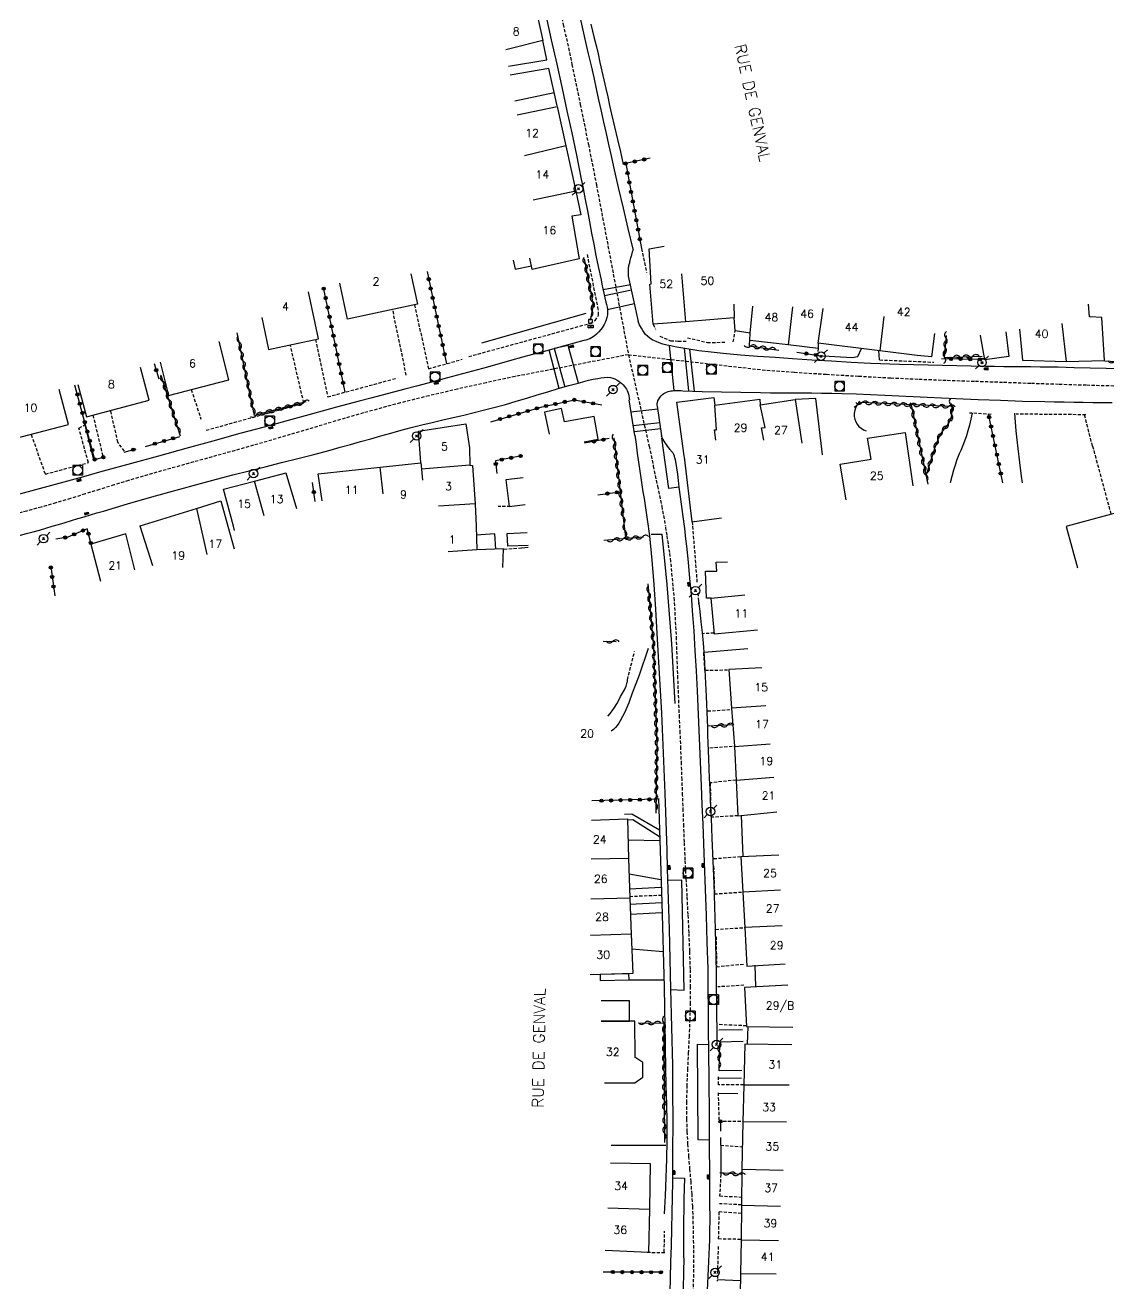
# Model space of a CAD drawing. Header units: millimetres. Extents: x 157999 to 159002, y 156999 to 158001.
# Drawn here: x 158186 to 158355.3, y 157552.7 to 157749.3 of the extents above; entities that cross this region are included whole.
import ezdxf
from ezdxf.enums import TextEntityAlignment as Align

# ---------------------------------------------------------------- set-up
doc = ezdxf.new("R2010")
doc.units = ezdxf.units.MM
doc.linetypes.add('DASHED', pattern=[0.75, 0.5, -0.25])
doc.layers.get('0').update_dxf_attribs({"linetype": 'CONTINUOUS'})
for name, color, linetype in [('W0001', 6, 'DASHED'), ('W0006', 2, 'CONTINUOUS'), ('W0014', 7, 'CONTINUOUS'), ('W0016', 2, 'CONTINUOUS'), ('W0017', 7, 'CONTINUOUS'), ('W0020', 2, 'CONTINUOUS'), ('W0101', 7, 'CONTINUOUS'), ('W0104', 1, 'CONTINUOUS'), ('W0105', 7, 'CONTINUOUS'), ('W0112', 1, 'DASHED'), ('W0300', 7, 'CONTINUOUS'), ('W0310', 3, 'CONTINUOUS'), ('W0322', 7, 'CONTINUOUS'), ('W0323', 7, 'CONTINUOUS'), ('W0401', 7, 'CONTINUOUS'), ('W0420', 7, 'CONTINUOUS'), ('W0438', 7, 'CONTINUOUS'), ('W0473', 7, 'CONTINUOUS'), ('W0989', 7, 'CONTINUOUS'), ('W0991', 7, 'CONTINUOUS'), ('W1102', 7, 'CONTINUOUS')]:
    doc.layers.add(name, color=color, linetype=linetype)
doc.styles.get("Standard").update_dxf_attribs({"font": 'romans.shx', "width": 0.85})

# ---------------------------------------------------------------- blocks, each defined once
blk = doc.blocks.new('T401')
for p, q in [((-0.3, 0.3), (0, 0.3)), ((-0.3, -0.25), (-0.3, 0.3)), ((-0.3, 0.15), (0, 0.15)), ((-0.3, 0), (0, 0)), ((0, 0.3), (0, -0.25)), ((-0.3, -0.15), (0, -0.15)), ((-0.3, -0.25), (-0.3, -0.3)), ((-0.3, -0.3), (0, -0.3)), ((0, -0.3), (0, -0.25))]:
    blk.add_line(p, q)
blk = doc.blocks.new('T473')
for p, q in [((-0.166667, 0.166667), (0.166667, -0.166667)), ((-0.166667, -0.166667), (0.166667, 0.166667)), ((0.500001, 0.500001), (1.000002, 1.000002)), ((-1.000002, -1.000002), (-0.500001, -0.500001))]:
    blk.add_line(p, q)
blk.add_ellipse((0, 0), major_axis=(0.471405, 0.471405), ratio=1, start_param=5.4977871438, end_param=11.780972451)
blk = doc.blocks.new('T438')
for p, q in [((-0.4, 0.2), (0.4, 0.2)), ((-0.4, -0.2), (-0.4, 0.2)), ((0.15, 1.1), (-0.3, 1.1)), ((-0.3, 1.1), (-0.3, 0.5)), ((-0.3, 0.5), (0.15, 0.5)), ((0.3, 0.65), (0.3, 0.95)), ((0.4, 0.2), (0.4, -0.2))]:
    blk.add_line(p, q)
at = {"flags": 128}
for points in [[(-0.4, -0.2), (0.4, 0.2)], [(0.4, -0.2), (-0.4, -0.2)]]:
    blk.add_lwpolyline(points, dxfattribs=at)
for centre, major_axis, start_param, end_param in [((0.15, 0.95), (0.106, -0.106), 0.785398, 2.356194), ((0.15, 0.65), (0.106, 0.106), 3.926991, 5.497787)]:
    blk.add_ellipse(centre, major_axis=major_axis, ratio=1, start_param=start_param, end_param=end_param)
blk = doc.blocks.new('T420')
for p, q in [((0.75, 0.75), (-0.75, 0.75)), ((-0.75, 0.75), (-0.75, -0.75)), ((0.75, 0.75), (0.75, -0.75)), ((0.75, -0.75), (-0.75, -0.75))]:
    blk.add_line(p, q)
blk.add_ellipse((0, 0), major_axis=(-0.53, 0.53), ratio=1, start_param=3.926991, end_param=10.210176)
blk = doc.blocks.new('t310o')
at = {"color": 0, "linetype": 'Continuous'}
for centre, start, end in [((-0.5, 0.38), 216.8699, 323.1304), ((0.5, -0.37), 36.8699, 143.1303)]:
    blk.add_arc(centre, 0.625, start, end, dxfattribs=at)
blk = doc.blocks.new('t323o')
at = {"color": 0, "linetype": 'Continuous'}
for radius in [0.25, 0.15]:
    blk.add_circle((0, 0), radius, dxfattribs=at)
blk = doc.blocks.new('t322o')
at = {"color": 0, "linetype": 'Continuous'}
for radius in [0.25, 0.15]:
    blk.add_circle((0, 0), radius, dxfattribs=at)

msp = doc.modelspace()

# ---------------------------------------------------------------- linework, layer by layer
at = {"layer": 'W0001'}
for points in [[(158258.73, 157813.71), (158261.32, 157791.2), (158262.55, 157784.17), (158263.97, 157777.17), (158265.47, 157770.2), (158266.98, 157763.23), (158267.35, 157761.49), (158267.74, 157759.76), (158268.13, 157758.03), (158268.53, 157756.3), (158268.93, 157754.57), (158269.33, 157752.84), (158269.71, 157751.11), (158270.09, 157749.38), (158271.43, 157743.13), (158272.73, 157736.88), (158274.01, 157730.63), (158275.26, 157724.36), (158280.27, 157697.8)], [(158280.27, 157697.8), (158262.55, 157694.39), (158258.05, 157693.43), (158253.56, 157692.43), (158249.08, 157691.38), (158244.62, 157690.27), (158241.73, 157689.5), (158238.86, 157688.7), (158235.99, 157687.87), (158233.12, 157687.03), (158230.26, 157686.17), (158227.4, 157685.32), (158224.53, 157684.48), (158221.67, 157683.65), (158219.51, 157683.04), (158217.36, 157682.44), (158215.2, 157681.84), (158213.05, 157681.25), (158210.89, 157680.65), (158208.74, 157680.05), (158206.59, 157679.44), (158204.44, 157678.82), (158202.16, 157678.15), (158199.89, 157677.46), (158197.62, 157676.76), (158195.35, 157676.05), (158193.08, 157675.35), (158190.8, 157674.67), (158188.52, 157674.01), (158186.23, 157673.38), (158183.79, 157672.75)], [(158280.27, 157697.8), (158301.17, 157695.44), (158306.19, 157695.07), (158311.21, 157694.74), (158316.24, 157694.45), (158321.26, 157694.18), (158325.67, 157693.98), (158330.08, 157693.81), (158334.49, 157693.66), (158338.9, 157693.51), (158343.23, 157693.35), (158347.56, 157693.21), (158351.88, 157693.07), (158356.21, 157692.95)], [(158280.27, 157697.8), (158283.49, 157683.52), (158284.15, 157680.39), (158284.82, 157677.27), (158285.46, 157674.14), (158286.06, 157671)], [(158290.42, 157551.44), (158290.46, 157553.72), (158290.48, 157555.99), (158290.47, 157558.26), (158290.44, 157560.53), (158290.39, 157562.8), (158290.32, 157564.76), (158290.2, 157566.71), (158290.05, 157568.65), (158289.88, 157570.6), (158289.72, 157572.55), (158289.57, 157574.49), (158289.46, 157576.44), (158289.4, 157578.4), (158289.39, 157580.98), (158289.44, 157583.55), (158289.54, 157586.13), (158289.66, 157588.7), (158289.79, 157591.27), (158289.9, 157593.85), (158289.97, 157596.42), (158289.98, 157599), (158289.94, 157601.84), (158289.86, 157604.68), (158289.74, 157607.52), (158289.6, 157610.36), (158289.45, 157613.2), (158289.29, 157616.03), (158289.15, 157618.87), (158289.02, 157621.71), (158288.92, 157624.14), (158288.83, 157626.57), (158288.74, 157629), (158288.65, 157631.43), (158288.56, 157633.86), (158288.46, 157636.29), (158288.36, 157638.72), (158288.24, 157641.15), (158288, 157647.24), (158287.79, 157653.34), (158287.47, 157659.44), (158286.89, 157665.52), (158286.71, 157666.89), (158286.51, 157668.27), (158286.3, 157669.63), (158286.06, 157671)]]:
    msp.add_lwpolyline(points, dxfattribs=at)
at = {"layer": 'W0006'}
for points in [[(158288.2, 157677.11), (158286.56, 157676.93), (158285.5, 157684.76)], [(158283.8, 157669.75), (158285.47, 157669.77), (158286.25, 157661.94), (158287.01, 157652.66), (158287.54, 157643.33)], [(158286.86, 157598.66), (158288.98, 157598.58), (158288.62, 157615.73), (158286.4, 157615.71)], [(158292.94, 157575.12), (158291.16, 157575.19), (158291.07, 157590.11), (158292.81, 157590.06)], [(158287.17, 157569.24), (158289.05, 157569.21)], [(158289.05, 157569.21), (158288.99, 157567.57), (158288.94, 157565.94), (158288.9, 157564.3), (158288.87, 157562.66), (158288.86, 157561.58), (158288.87, 157560.5), (158288.87, 157559.42), (158288.88, 157558.34), (158288.89, 157557.26), (158288.9, 157556.18), (158288.89, 157555.09), (158288.87, 157554.01), (158288.82, 157552.43), (158288.75, 157550.85), (158288.66, 157549.27), (158288.58, 157547.69), (158288.48, 157545.83), (158288.39, 157543.98), (158288.29, 157542.12), (158288.18, 157540.26)]]:
    msp.add_lwpolyline(points, dxfattribs=at)
at = {"layer": 'W0014'}
for points in [[(158267.35, 157750.8), (158268.21, 157746.99), (158269.06, 157743.18), (158269.9, 157739.37), (158270.65, 157735.9), (158271.4, 157732.44), (158272.14, 157728.97), (158272.85, 157725.49), (158273.2, 157723.75), (158273.53, 157722.02), (158273.86, 157720.28), (158274.19, 157718.53), (158274.51, 157716.79), (158274.84, 157715.05), (158275.18, 157713.31), (158275.53, 157711.58), (158275.68, 157710.88), (158275.83, 157710.18), (158275.98, 157709.49), (158276.13, 157708.79), (158276.29, 157708.1), (158276.44, 157707.4), (158276.59, 157706.7), (158276.73, 157706), (158276.82, 157705.62), (158276.92, 157705.24), (158277, 157704.85), (158277.02, 157704.45), (158276.99, 157704.03), (158276.9, 157703.62), (158276.78, 157703.22), (158276.62, 157702.82), (158276.48, 157702.53), (158276.32, 157702.25), (158276.14, 157701.98), (158275.94, 157701.73), (158275.62, 157701.36), (158275.28, 157701.01), (158274.91, 157700.68), (158274.5, 157700.41), (158274.21, 157700.26), (158273.9, 157700.15), (158273.59, 157700.07), (158273.27, 157700.02)], [(158281.01, 157714.28), (158280.24, 157717.49), (158279.48, 157720.7), (158278.73, 157723.91), (158277.99, 157727.12), (158277.6, 157728.87), (158277.2, 157730.61), (158276.82, 157732.35), (158276.43, 157734.1), (158276.04, 157735.84), (158275.66, 157737.59), (158275.27, 157739.33), (158274.89, 157741.08), (158274.47, 157742.93), (158274.05, 157744.78), (158273.63, 157746.63), (158273.2, 157748.48), (158272.78, 157750.33)], [(158274.37, 157749.41), (158274.65, 157748.31), (158274.93, 157747.21), (158275.2, 157746.11), (158275.51, 157744.77), (158275.82, 157743.42), (158276.12, 157742.08), (158276.43, 157740.74), (158276.73, 157739.39), (158277.03, 157738.05), (158277.33, 157736.71), (158277.64, 157735.36), (158278.09, 157733.4), (158278.55, 157731.43), (158279.01, 157729.46), (158279.46, 157727.49)], [(158280.29, 157710.06), (158280.26, 157710.36), (158280.25, 157710.67), (158280.25, 157710.97), (158280.27, 157711.28), (158280.29, 157711.43), (158280.32, 157711.58), (158280.35, 157711.74), (158280.38, 157711.89), (158280.42, 157712.04), (158280.46, 157712.19), (158280.5, 157712.34), (158280.54, 157712.49), (158280.66, 157712.94), (158280.79, 157713.39), (158280.92, 157713.84), (158281.06, 157714.29)], [(158281.82, 157702.99), (158280.29, 157710.06)], [(158357.4, 157695.55), (158354.91, 157695.63), (158352.42, 157695.7), (158349.93, 157695.77), (158347.44, 157695.83), (158346.02, 157695.85), (158344.6, 157695.87), (158343.17, 157695.89), (158341.75, 157695.9), (158340.33, 157695.91), (158338.91, 157695.92), (158337.49, 157695.94), (158336.07, 157695.96), (158331.58, 157696.05), (158327.1, 157696.15), (158322.62, 157696.28), (158318.14, 157696.44), (158315.07, 157696.59), (158312.01, 157696.77), (158308.94, 157696.96), (158305.88, 157697.17), (158303.18, 157697.34), (158300.47, 157697.52), (158297.77, 157697.72), (158295.07, 157697.98), (158293.17, 157698.19), (158291.28, 157698.43), (158289.39, 157698.71), (158287.51, 157699.04), (158286.89, 157699.16), (158286.27, 157699.28), (158285.66, 157699.44), (158285.06, 157699.64), (158284.58, 157699.84), (158284.1, 157700.08), (158283.65, 157700.35), (158283.23, 157700.68), (158282.95, 157700.96), (158282.71, 157701.27), (158282.49, 157701.6), (158282.29, 157701.94), (158282.14, 157702.2), (158282.01, 157702.48), (158281.9, 157702.75), (158281.8, 157703.04)], [(158273.27, 157700.02), (158270.28, 157699.2), (158267.29, 157698.37), (158264.31, 157697.55), (158261.32, 157696.73), (158258.22, 157695.88), (158255.12, 157695.03), (158252.01, 157694.19), (158248.91, 157693.36), (158247.13, 157692.89), (158245.34, 157692.41), (158243.56, 157691.95), (158241.78, 157691.48), (158239.99, 157691.01), (158238.21, 157690.54), (158236.42, 157690.07), (158234.64, 157689.59), (158230.87, 157688.57), (158227.1, 157687.54), (158223.33, 157686.51), (158219.56, 157685.48), (158215.32, 157684.32), (158211.08, 157683.15), (158206.84, 157681.98), (158202.6, 157680.82), (158200.1, 157680.13), (158197.6, 157679.44), (158195.1, 157678.75), (158192.6, 157678.06), (158190.09, 157677.37), (158187.59, 157676.68), (158185.09, 157676)], [(158309.83, 157697.7), (158315.22, 157697.34), (158316.11, 157697.51), (158316.69, 157698.77)], [(158190.23, 157671), (158191.23, 157671.3), (158192.23, 157671.6), (158193.23, 157671.9), (158194.22, 157672.2), (158195.22, 157672.5), (158196.22, 157672.8), (158197.22, 157673.1), (158198.22, 157673.39), (158202.01, 157674.49), (158205.8, 157675.58), (158209.59, 157676.65), (158213.39, 157677.69), (158215.91, 157678.37), (158218.45, 157679.02), (158220.98, 157679.67), (158223.52, 157680.31), (158226.06, 157680.95), (158228.59, 157681.59), (158231.12, 157682.24), (158233.65, 157682.91), (158235.24, 157683.34), (158236.83, 157683.78), (158238.41, 157684.23), (158239.99, 157684.68), (158241.58, 157685.13), (158243.16, 157685.57), (158244.75, 157686), (158246.34, 157686.42), (158247.97, 157686.84), (158249.61, 157687.23), (158251.25, 157687.62), (158252.88, 157687.99), (158254.52, 157688.38), (158256.16, 157688.76), (158257.79, 157689.17), (158259.42, 157689.59), (158261.08, 157690.04), (158262.73, 157690.52), (158264.37, 157691.01), (158266.02, 157691.52), (158267.66, 157692.02), (158269.3, 157692.51), (158270.95, 157692.98), (158272.61, 157693.43), (158273.32, 157693.62), (158274.03, 157693.8), (158274.75, 157693.97), (158275.47, 157694.1), (158275.96, 157694.18), (158276.45, 157694.25), (158276.95, 157694.28), (158277.44, 157694.24), (158277.81, 157694.15), (158278.15, 157694.01), (158278.48, 157693.84), (158278.79, 157693.65), (158279.03, 157693.47), (158279.25, 157693.28), (158279.46, 157693.07), (158279.65, 157692.85), (158279.81, 157692.64), (158279.95, 157692.42), (158280.07, 157692.2), (158280.18, 157691.96), (158280.28, 157691.66), (158280.35, 157691.36), (158280.4, 157691.06), (158280.43, 157690.75)], [(158284.79, 157689.7), (158284.77, 157689.93), (158284.78, 157690.15), (158284.81, 157690.37), (158284.88, 157690.58), (158285.01, 157690.87), (158285.18, 157691.13), (158285.38, 157691.37), (158285.6, 157691.59), (158285.8, 157691.73), (158286.01, 157691.85), (158286.23, 157691.94), (158286.45, 157692.03), (158286.68, 157692.09), (158286.9, 157692.14), (158287.13, 157692.17), (158287.36, 157692.19), (158287.72, 157692.21), (158288.08, 157692.22), (158288.44, 157692.2), (158288.79, 157692.17)], [(158288.75, 157692.17), (158291.78, 157692.08), (158294.81, 157692), (158297.85, 157691.93), (158300.88, 157691.88), (158302.48, 157691.85), (158304.07, 157691.84), (158305.67, 157691.84), (158307.26, 157691.83), (158308.85, 157691.83), (158310.45, 157691.81), (158312.04, 157691.79), (158313.64, 157691.76), (158315.86, 157691.68), (158318.08, 157691.59), (158320.31, 157691.49), (158322.53, 157691.38), (158324.75, 157691.26), (158326.97, 157691.15), (158329.19, 157691.04), (158331.42, 157690.95), (158334.9, 157690.81), (158338.39, 157690.68), (158341.87, 157690.57), (158345.36, 157690.47), (158346.86, 157690.44), (158348.36, 157690.42), (158349.85, 157690.39), (158351.35, 157690.38), (158352.85, 157690.36), (158354.34, 157690.34), (158355.84, 157690.33)], [(158280.33, 157690.77), (158281.23, 157685.2)], [(158285.48, 157685.12), (158284.79, 157689.75)], [(158281.28, 157685.23), (158281.46, 157683.83), (158281.65, 157682.43), (158281.84, 157681.03), (158282.04, 157679.63), (158282.2, 157678.55), (158282.36, 157677.47), (158282.54, 157676.4), (158282.71, 157675.32), (158282.89, 157674.24), (158283.05, 157673.16), (158283.21, 157672.08), (158283.36, 157671)], [(158289.01, 157671), (158288.81, 157672.54), (158288.61, 157674.07), (158288.4, 157675.61), (158288.2, 157677.14), (158288.07, 157678.13), (158287.96, 157679.13), (158287.82, 157680.13), (158287.65, 157681.11), (158287.6, 157681.39), (158287.54, 157681.68), (158287.47, 157681.96), (158287.36, 157682.23), (158287.3, 157682.33), (158287.24, 157682.43), (158287.17, 157682.53), (158287.09, 157682.62), (158287.01, 157682.71), (158286.94, 157682.8), (158286.86, 157682.89), (158286.79, 157682.98), (158286.59, 157683.24), (158286.38, 157683.5), (158286.19, 157683.77), (158286, 157684.04), (158285.84, 157684.31), (158285.7, 157684.58), (158285.56, 157684.85), (158285.44, 157685.14)], [(158176.58, 157667.42), (158179.01, 157668), (158181.42, 157668.59), (158183.83, 157669.21), (158186.23, 157669.86), (158187.24, 157670.13), (158188.23, 157670.42), (158189.23, 157670.71), (158190.23, 157671)], [(158283.36, 157671), (158283.41, 157670.62), (158283.46, 157670.25), (158283.5, 157669.87), (158283.55, 157669.5), (158283.93, 157665.69), (158284.23, 157661.89), (158284.48, 157658.07), (158284.72, 157654.26), (158285.09, 157648.03), (158285.42, 157641.8), (158285.71, 157635.57), (158285.96, 157629.34)], [(158292.62, 157551.66), (158292.67, 157552.79), (158292.72, 157553.93), (158292.78, 157555.06), (158292.83, 157556.19), (158292.88, 157557.32), (158292.92, 157558.46), (158292.96, 157559.59), (158292.99, 157560.72), (158293.02, 157562.96), (158293.01, 157565.19), (158293, 157567.42), (158292.98, 157569.65), (158292.95, 157574.51), (158292.91, 157579.37), (158292.86, 157584.23), (158292.82, 157589.09), (158292.8, 157592.3), (158292.78, 157595.5), (158292.75, 157598.71), (158292.7, 157601.92), (158292.59, 157606.06), (158292.46, 157610.2), (158292.31, 157614.34), (158292.15, 157618.48), (158292.05, 157621.49), (158291.93, 157624.5), (158291.81, 157627.51), (158291.69, 157630.52), (158291.54, 157634.22), (158291.39, 157637.92), (158291.23, 157641.61), (158291.05, 157645.31), (158290.89, 157648.43), (158290.71, 157651.56), (158290.52, 157654.69), (158290.3, 157657.81), (158290.1, 157660.34), (158289.88, 157662.86), (158289.64, 157665.39), (158289.38, 157667.91), (158289.29, 157668.68), (158289.2, 157669.45), (158289.11, 157670.23), (158289.01, 157671)], [(158291.19, 157659.37), (158291.4, 157657.72), (158291.6, 157656.07), (158291.78, 157654.42), (158291.93, 157652.76), (158292.09, 157650.68), (158292.21, 157648.6), (158292.32, 157646.52), (158292.42, 157644.43), (158292.47, 157643.22), (158292.52, 157642), (158292.56, 157640.79), (158292.6, 157639.58), (158292.64, 157638.36), (158292.68, 157637.15), (158292.73, 157635.93), (158292.77, 157634.72), (158292.83, 157633.17), (158292.9, 157631.61), (158292.97, 157630.06), (158293.03, 157628.51), (158293.1, 157626.96), (158293.17, 157625.4), (158293.23, 157623.85), (158293.3, 157622.3), (158293.44, 157618.74), (158293.59, 157615.19), (158293.72, 157611.64), (158293.84, 157608.08), (158293.89, 157605.84), (158293.94, 157603.6), (158293.97, 157601.36), (158294, 157599.12), (158294.03, 157596.89), (158294.05, 157594.67), (158294.06, 157592.44), (158294.07, 157590.22)], [(158284.95, 157628.51), (158285.46, 157612.24), (158285.85, 157599.01)], [(158285.96, 157629.34), (158286.06, 157626.36), (158286.16, 157623.39), (158286.25, 157620.41), (158286.34, 157617.44), (158286.48, 157612.76), (158286.62, 157608.08), (158286.75, 157603.4), (158286.86, 157598.71), (158286.96, 157594.75), (158287.05, 157590.78), (158287.13, 157586.82), (158287.17, 157582.85), (158287.19, 157578.09), (158287.17, 157573.33), (158287.13, 157568.58), (158287.06, 157563.82), (158287, 157561.26), (158286.93, 157558.71), (158286.86, 157556.16), (158286.78, 157553.61), (158286.72, 157551.4)], [(158285.85, 157599.01), (158285.91, 157595.87), (158285.96, 157592.73), (158286.01, 157589.6), (158286.06, 157586.46), (158286.12, 157583.6), (158286.19, 157580.75), (158286.24, 157577.89), (158286.24, 157575.03), (158286.2, 157572.18), (158286.12, 157569.33), (158286.01, 157566.47), (158285.87, 157563.62)], [(158294.68, 157574.33), (158294.7, 157569.8)]]:
    msp.add_lwpolyline(points, dxfattribs=at)
at = {"layer": 'W0016'}
for points in [[(158280.59, 157708.7), (158276.32, 157707.92)], [(158269.44, 157692.51), (158267.87, 157698.54)], [(158290.59, 157692.12), (158289.88, 157698.66)], [(158281.14, 157685.79), (158285.31, 157686.29)]]:
    msp.add_lwpolyline(points, dxfattribs=at)
at = {"layer": 'W0017'}
for points in [[(158319.48, 157697.01), (158319.38, 157698.44)], [(158316.38, 157690.52), (158316.05, 157690.1), (158315.8, 157689.63), (158315.63, 157689.12), (158315.55, 157688.6), (158315.55, 157688.16), (158315.63, 157687.73), (158315.79, 157687.32), (158316, 157686.94), (158316.28, 157686.6), (158316.61, 157686.31), (158316.98, 157686.08), (158317.39, 157685.91)], [(158333.98, 157688.69), (158333.79, 157687.75), (158333.57, 157686.82), (158333.32, 157685.89), (158333.04, 157684.98), (158332.85, 157684.44), (158332.64, 157683.9), (158332.42, 157683.38), (158332.19, 157682.85), (158331.96, 157682.33), (158331.74, 157681.8), (158331.54, 157681.27), (158331.35, 157680.72), (158331.05, 157679.76), (158330.78, 157678.78), (158330.56, 157677.79), (158330.55, 157677.78)], [(158340.61, 157688.66), (158340.7, 157687.28), (158340.82, 157685.9), (158340.96, 157684.52), (158341.13, 157683.15), (158341.38, 157680.99), (158341.62, 157678.83), (158341.79, 157677.78)], [(158196.74, 157681.39), (158195.32, 157686.98)], [(158283.36, 157651.93), (158282.9, 157650.54), (158282.43, 157649.16), (158281.94, 157647.78), (158281.42, 157646.42), (158280.87, 157644.94), (158280.31, 157643.46), (158279.7, 157642), (158278.96, 157640.6), (158278.75, 157640.24), (158278.51, 157639.9), (158278.24, 157639.57), (158277.94, 157639.28), (158277.57, 157639.01)], [(158298.9, 157651.88), (158292.12, 157651.3)], [(158277.03, 157641.37), (158277.1, 157641.43), (158277.43, 157641.79), (158277.74, 157642.17), (158278.11, 157642.7), (158278.44, 157643.26), (158278.75, 157643.83), (158279.05, 157644.4), (158279.34, 157644.94), (158279.63, 157645.49), (158279.89, 157646.05), (158280.09, 157646.64), (158280.11, 157646.74), (158280.12, 157646.84), (158280.12, 157646.94), (158280.11, 157647.04)], [(158285.11, 157623.53), (158280.81, 157626.05), (158279.66, 157626.01)], [(158285.14, 157622.53), (158280.93, 157625.14), (158280.13, 157625.1)], [(158280.21, 157622.06), (158285.16, 157621.95)], [(158285.35, 157615.82), (158280.36, 157616.67)], [(158285.39, 157614.59), (158280.42, 157614.36)], [(158280.5, 157612.01), (158285.46, 157612.24)], [(158285.51, 157610.65), (158280.57, 157610.39)], [(158280.78, 157605.01), (158285.69, 157604.6)], [(158280.36, 157600.2), (158285.82, 157600.16)], [(158294.38, 157592.36), (158298.09, 157592.4)], [(158294.52, 157590.5), (158298.2, 157590.58)], [(158294.43, 157586.01), (158298, 157586.06)], [(158294.27, 157584.81), (158297.93, 157584.86)], [(158294.29, 157582.47), (158297.38, 157582.42)], [(158286.12, 157574.33), (158284.5, 157574.32), (158282.88, 157574.32), (158281.26, 157574.32), (158279.64, 157574.32), (158277.58, 157574.33)], [(158297.77, 157553.15), (158294.16, 157553.31)]]:
    msp.add_lwpolyline(points, dxfattribs=at)
at = {"layer": 'W0020'}
for points in [[(158276.5, 157707.07), (158280.75, 157707.92)], [(158281.23, 157705.74), (158276.96, 157704.81)], [(158272.44, 157693.38), (158270.84, 157699.22), (158268.67, 157698.76), (158270.35, 157692.78)], [(158286.64, 157699.21), (158287.36, 157692.19)], [(158289.7, 157692.15), (158289.03, 157698.8)], [(158280.64, 157688.86), (158284.85, 157689.35)], [(158285.17, 157687.17), (158281, 157686.67)]]:
    msp.add_lwpolyline(points, dxfattribs=at)
at = {"layer": 'W0101'}
for points in [[(158265.85, 157751.55), (158266.87, 157746.86), (158266.89, 157746.91)], [(158266.87, 157746.86), (158261.09, 157745.4)], [(158262.9, 157735.25), (158269.13, 157736.58)], [(158269.13, 157736.58), (158270.48, 157730.4), (158270.48, 157730.4)], [(158270.48, 157730.4), (158272.02, 157723.34)], [(158272.02, 157723.34), (158272.03, 157723.33), (158272.83, 157719.64)], [(158272.83, 157719.64), (158271.4, 157719.43), (158272.55, 157712.75), (158265.23, 157711.11), (158264.88, 157712.9)], [(158283.83, 157708.86), (158283.49, 157714.34), (158285.84, 157714.74)], [(158247.3, 157705.69), (158236.35, 157703.36), (158235.15, 157708.97)], [(158246.28, 157710.43), (158247.3, 157705.69)], [(158284.11, 157702.55), (158283.6, 157708.84), (158283.83, 157708.86)], [(158231.81, 157700.27), (158230.26, 157707.64)], [(158296.74, 157705.68), (158296.78, 157703.54), (158289.19, 157702.94)], [(158305.22, 157699.32), (158299.22, 157700.01), (158299.28, 157701.14), (158299.71, 157705.38)], [(158354.67, 157696.92), (158354.23, 157703.6), (158352.41, 157703.69), (158352.34, 157703.74), (158352.15, 157705.71)], [(158222.96, 157703.62), (158224.01, 157698.63), (158231.81, 157700.27)], [(158289.19, 157702.94), (158284.11, 157702.55)], [(158327.68, 157697.48), (158328.16, 157701.09)], [(158341.35, 157701.81), (158341.83, 157696.93)], [(158208.39, 157691.45), (158217.83, 157693.87), (158216.31, 157699.85)], [(158309.94, 157699.61), (158309.9, 157699.08), (158309.92, 157698.78), (158305.22, 157699.32)], [(158319.53, 157698.42), (158309.94, 157699.61)], [(158327.68, 157697.48), (158325.37, 157697.7), (158319.53, 157698.42)], [(158195.58, 157688.08), (158205.38, 157690.7), (158204.02, 157695.8)], [(158207.07, 157696.61), (158208.39, 157691.45)], [(158341.83, 157696.93), (158348.69, 157696.76)], [(158348.69, 157696.76), (158354.67, 157696.92)], [(158194.22, 157693.17), (158195.58, 157688.08)], [(158182.95, 157684.34), (158192.76, 157686.92), (158191.32, 157692.39)], [(158290.22, 157671.69), (158289.01, 157681.82), (158288.98, 157682.01), (158287.82, 157690.4), (158293.63, 157691.14), (158293.77, 157689.9)], [(158293.77, 157689.9), (158300.78, 157690.86), (158300.85, 157689.97)], [(158300.85, 157689.97), (158306.33, 157690.82)], [(158306.32, 157690.82), (158307.35, 157684)], [(158247.48, 157685.84), (158254.88, 157687.01)], [(158247.84, 157680.96), (158247.48, 157685.84)], [(158254.88, 157687.01), (158255.45, 157683.24), (158255.46, 157680.53)], [(158314.27, 157675.16), (158313.34, 157680.7), (158318.2, 157681.49), (158317.63, 157684.75), (158323.52, 157685.63), (158324.72, 157677.34)], [(158221.85, 157678.07), (158226.79, 157679.34)], [(158226.74, 157679.34), (158228.42, 157673.8)], [(158231.78, 157679.22), (158241.48, 157680.24)], [(158241.48, 157680.24), (158247.84, 157680.91), (158247.84, 157680.96)], [(158255.46, 157680.53), (158255.89, 157680.5), (158256.32, 157674.52)], [(158216.98, 157676.81), (158221.85, 157678.07)], [(158232.42, 157675), (158231.78, 157679.22)], [(158218.56, 157671), (158216.98, 157676.81)], [(158203.96, 157671.09), (158212.77, 157673.79)], [(158212.77, 157673.79), (158216.59, 157674.96)], [(158216.59, 157674.96), (158217.69, 157671)], [(158256.32, 157674.52), (158256.45, 157671)], [(158360.37, 157674.17), (158348.8, 157671)], [(158290.17, 157671.69), (158294.83, 157672.31)], [(158201.71, 157669.81), (158196.27, 157668.22)], [(158203.14, 157664.19), (158201.71, 157669.81)], [(158203.99, 157671), (158203.96, 157671.09)], [(158205.96, 157664.82), (158203.99, 157671)], [(158217.69, 157671), (158218.67, 157667.48)], [(158218.73, 157670.36), (158218.56, 157671)], [(158256.45, 157671), (158256.58, 157667.31), (158252.09, 157667.03)], [(158348.8, 157671), (158348.67, 157670.96), (158350.43, 157664.53)], [(158196.27, 157668.22), (158197.78, 157662.42)], [(158293.21, 157659.79), (158298.47, 157660.28)], [(158293.7, 157654.16), (158293.21, 157659.79)], [(158300.46, 157654.79), (158293.7, 157654.16)], [(158301.11, 157648.91), (158295.93, 157648.62)], [(158295.93, 157648.62), (158296.38, 157642.59)], [(158296.38, 157642.59), (158296.82, 157636.68), (158296.83, 157636.59)], [(158296.83, 157636.59), (158297.09, 157631.33)], [(158297.09, 157631.33), (158297.37, 157625.8), (158303.43, 157626.4)], [(158274.52, 157625.09), (158280.12, 157625.3)], [(158280.12, 157625.3), (158280.29, 157619.14)], [(158280.29, 157619.14), (158280.46, 157612.98)], [(158303.76, 157619.67), (158297.81, 157619.39), (158297.81, 157619.39), (158298.12, 157613.89)], [(158280.46, 157612.98), (158280.69, 157607.29)], [(158298.12, 157613.89), (158298.43, 157608.34)], [(158280.69, 157607.29), (158280.93, 157601.16), (158274.27, 157600.97)], [(158298.43, 157608.34), (158298.76, 157602.32), (158304.76, 157602.69)], [(158305.17, 157599.37), (158298.38, 157598.96)], [(158298.38, 157598.96), (158298.71, 157592.9), (158305.97, 157592.79)], [(158281.26, 157584.09), (158281.26, 157584.09), (158282.5, 157584.98), (158282.51, 157587.26), (158281.26, 157588.08), (158281.3, 157588.08), (158281.26, 157593.73), (158276.02, 157593.73)], [(158298.46, 157590.14), (158298.29, 157583.75)], [(158305.79, 157590.05), (158298.46, 157590.14)], [(158276.5, 157584.09), (158281.26, 157584.09)], [(158298.29, 157583.75), (158298.14, 157577.98)], [(158298.14, 157577.98), (158298.01, 157570.65)], [(158277.44, 157571.6), (158283.68, 157571.49)], [(158283.68, 157571.49), (158283.55, 157564.35)], [(158298.01, 157570.65), (158297.93, 157564.95)], [(158283.55, 157564.35), (158283.42, 157557.62), (158276.65, 157557.9)], [(158297.93, 157564.95), (158297.86, 157559.54)], [(158297.86, 157559.54), (158297.79, 157554.35), (158297.78, 157554.3)], [(158297.78, 157554.3), (158297.68, 157547.63)]]:
    msp.add_lwpolyline(points, dxfattribs=at)
at = {"layer": 'W0104'}
for points in [[(158267.53, 157743.86), (158266.87, 157746.86)], [(158261.54, 157742.87), (158267.53, 157743.86)], [(158267.83, 157742.49), (158261.8, 157741.46)], [(158269.12, 157736.67), (158267.83, 157742.48)], [(158262.51, 157737.47), (158268.66, 157738.73)], [(158262.25, 157712.55), (158262.56, 157711.15), (158265.12, 157711.69)], [(158299.28, 157701.14), (158296.95, 157701.55), (158296.78, 157703.54)], [(158339.25, 157701.37), (158339.73, 157697.53)], [(158339.73, 157697.53), (158335.94, 157697.01), (158335.29, 157700.8), (158335.29, 157700.86)], [(158273.36, 157684.19), (158275.56, 157684.63), (158274.91, 157688.16), (158270.26, 157687.31), (158269.8, 157689.4), (158267.16, 157688.85), (158267.87, 157685.37)], [(158310.59, 157682.15), (158309.57, 157690.95), (158306.3, 157690.82)], [(158263.84, 157678.57), (158261.12, 157678.27), (158261.61, 157674.08)], [(158261.61, 157674.08), (158264.13, 157674.43)], [(158259.54, 157667.44), (158259.37, 157669.85), (158256.49, 157669.63)], [(158264.6, 157668), (158261.4, 157667.91), (158261.29, 157669.86), (158264.45, 157670.03)], [(158260.66, 157664.58), (158260.76, 157667.49), (158256.58, 157667.31)], [(158293.21, 157659.79), (158292.45, 157659.78), (158292.29, 157664), (158294.07, 157664), (158293.98, 157665.38), (158295.73, 157665.45)], [(158298.22, 157619.43), (158297.95, 157625.86)], [(158300.19, 157599.07), (158300.05, 157602.46)], [(158276.02, 157593.73), (158280.42, 157593.73), (158280.42, 157596.9), (158276.02, 157596.9)], [(158298.89, 157590.14), (158298.96, 157592.89)]]:
    msp.add_lwpolyline(points, dxfattribs=at)
at = {"layer": 'W0105'}
msp.add_lwpolyline([(158280.33, 157601.14), (158275.83, 157601.01), (158275.86, 157600.07), (158280.36, 157600.19)], close=True, dxfattribs=at)
at = {"layer": 'W0112'}
for points in [[(158275.56, 157704.85), (158273.84, 157713.52)], [(158282.33, 157714.38), (158283.11, 157710.64)], [(158245.55, 157694.59), (158243.43, 157704.87)], [(158246.86, 157705.6), (158249.01, 157695.52)], [(158255.3, 157697.51), (158274.3, 157702.71), (158275.06, 157703.14), (158275.59, 157703.98), (158275.56, 157704.8)], [(158284.11, 157702.55), (158284.49, 157701.78)], [(158296.65, 157699.8), (158296.95, 157701.55)], [(158229.53, 157690.26), (158227.43, 157699.35)], [(158231.35, 157700.17), (158233.3, 157691.21)], [(158285.16, 157700.7), (158286.84, 157699.98), (158288.06, 157699.93), (158289.51, 157699.9)], [(158289.48, 157700.46), (158292.6, 157699.71), (158295.41, 157699.75)], [(158249.03, 157695.59), (158254.26, 157697.09)], [(158309.92, 157698.78), (158309.83, 157697.7)], [(158319.52, 157696.99), (158327.98, 157696.63)], [(158233.26, 157691.21), (158244.1, 157694.15)], [(158211.95, 157692.36), (158213.46, 157687.74)], [(158214.28, 157686.01), (158229.51, 157690.23)], [(158196.58, 157688.35), (158198.18, 157681.76)], [(158201.51, 157682.75), (158200.48, 157684.12), (158199.36, 157689.09)], [(158336.96, 157688.47), (158333.54, 157688.69)], [(158351.73, 157688.42), (158340.85, 157688.52)], [(158352.78, 157683.54), (158351.54, 157688.38)], [(158189.15, 157679.15), (158186.96, 157685.39)], [(158195.87, 157680.95), (158194.4, 157686.33), (158195.31, 157686.88)], [(158352.79, 157683.54), (158355.66, 157672.88)], [(158189.15, 157679.15), (158195.87, 157680.95)], [(158261.8, 157674.11), (158259.9, 157674.09)], [(158290.22, 157671.69), (158290.28, 157671)], [(158290.28, 157671), (158290.98, 157662.26)], [(158263.57, 157667.59), (158260.76, 157667.39)], [(158291.12, 157660.58), (158291.22, 157658.79)], [(158293.64, 157654.33), (158291.83, 157654.22)], [(158280.11, 157647.04), (158281.22, 157651.45)], [(158291.98, 157651.27), (158292.17, 157648.45)], [(158292.26, 157648.52), (158295.93, 157648.58)], [(158292.63, 157642.16), (158296.39, 157642.42)], [(158292.99, 157636.43), (158296.82, 157636.69)], [(158297.09, 157631.37), (158293.04, 157630.93)], [(158293.04, 157630.93), (158293.14, 157625.64)], [(158297.37, 157625.8), (158293.37, 157625.57)], [(158297.81, 157619.39), (158293.48, 157619.04)], [(158293.58, 157617.92), (158293.71, 157613.6)], [(158285.45, 157613.37), (158280.46, 157613.16)], [(158293.71, 157613.6), (158298.12, 157613.89)], [(158293.88, 157608.04), (158298.43, 157608.34)], [(158293.99, 157606.9), (158294.01, 157602.18)], [(158294.01, 157602.23), (158298.24, 157602.64)], [(158298.32, 157599.32), (158294.24, 157599.08)], [(158298.71, 157592.99), (158294.4, 157593.18)], [(158294.27, 157585.05), (158294.3, 157583.63)], [(158298.29, 157583.79), (158294.36, 157583.8)], [(158294.29, 157582.55), (158294.41, 157578.16)], [(158294.32, 157578.13), (158298.14, 157578.08)], [(158294.66, 157574.34), (158298.07, 157574.12)], [(158294.69, 157569.8), (158294.52, 157566.43)], [(158294.52, 157566.43), (158297.95, 157566.26)], [(158294.41, 157563.95), (158294.31, 157559.71)], [(158297.91, 157563.69), (158294.41, 157563.95)], [(158297.93, 157565.03), (158294.49, 157565.22)], [(158285.86, 157557.68), (158285.92, 157560.93)], [(158294.31, 157559.76), (158297.86, 157559.69)], [(158283.19, 157557.63), (158286, 157557.6)], [(158294.28, 157558.55), (158294.15, 157553.1)]]:
    msp.add_lwpolyline(points, dxfattribs=at)
at = {"layer": 'W0300'}
msp.add_lwpolyline([(158257.34, 157699.68), (158273.66, 157704.29)], dxfattribs=at)
at = {"layer": 'W0310'}
for points in [[(158273.36, 157712.76), (158274.75, 157705.52), (158274.26, 157703.19)], [(158229.83, 157690.42), (158221.82, 157688.33), (158219.14, 157701.22)], [(158299.17, 157700.3), (158299.12, 157699.17), (158303.78, 157698.51)], [(158329.9, 157700.8), (158329.62, 157697.38), (158335.55, 157697.59)], [(158354.7, 157696.85), (158356.36, 157696.76)], [(158210.29, 157685.06), (158207.29, 157694.42)], [(158330.72, 157689.7), (158316.63, 157690.33), (158315.54, 157689.58)], [(158324.44, 157689.98), (158327.03, 157677.58)], [(158330.71, 157690.18), (158330.8, 157689.6), (158330.82, 157689.02), (158330.76, 157688.44), (158330.62, 157687.87), (158330.47, 157687.49), (158330.27, 157687.13), (158330.05, 157686.79), (158329.8, 157686.46), (158329.55, 157686.15), (158329.3, 157685.83), (158329.08, 157685.5), (158328.88, 157685.14), (158328.49, 157684.25), (158328.17, 157683.33), (158327.88, 157682.4), (158327.58, 157681.48), (158327.36, 157680.83), (158327.14, 157680.17), (158326.93, 157679.52), (158326.72, 157678.86)], [(158277.96, 157684.8), (158279.61, 157671)], [(158279.61, 157671), (158279.86, 157668.87)], [(158264.62, 157667.68), (158263.62, 157667.59)], [(158282.62, 157669.33), (158276.44, 157668.77)], [(158283.31, 157662.02), (158284.2, 157652.2), (158284.68, 157636.75), (158284.56, 157626.21)], [(158276.3, 157653.05), (158278.34, 157652.99)], [(158296.57, 157640.01), (158292.74, 157639.78)], [(158281.83, 157593.47), (158285.82, 157593.43), (158285.83, 157578.43)], [(158294.48, 157590.29), (158294.41, 157585.96)], [(158285.88, 157578.43), (158285.88, 157574.75)], [(158297.86, 157569.8), (158294.54, 157570.05)]]:
    msp.add_lwpolyline(points, dxfattribs=at)
at = {"layer": 'W0322'}
msp.add_lwpolyline([(158258.76, 157687.33), (158266.77, 157689.65), (158271.82, 157690.75), (158276.11, 157689.95)], dxfattribs=at)
at = {"layer": 'W0323'}
for points in [[(158283.68, 157728.49), (158279.79, 157727.65)], [(158279.84, 157727.68), (158282.33, 157714.38)], [(158248.81, 157710.77), (158251.85, 157696.4)], [(158235.98, 157691.94), (158232.62, 157708.28)], [(158306.58, 157698.2), (158310.01, 157697.69)], [(158335.91, 157697.06), (158329.18, 157697.17)], [(158206.92, 157693.96), (158206.18, 157696.38)], [(158198.29, 157681.81), (158196.89, 157681.36), (158193.78, 157693.05)], [(158338.76, 157677.78), (158336.52, 157688.59)], [(158204.82, 157683.48), (158210.16, 157685.05)], [(158277.25, 157684.72), (158273.42, 157683.96)], [(158201.44, 157682.56), (158203.32, 157683.09)], [(158263.59, 157682.02), (158259.48, 157681.21), (158259.71, 157679.25)], [(158231.32, 157674.86), (158230.88, 157677.82)], [(158275.49, 157675.94), (158278.92, 157676.36)], [(158196.32, 157668.23), (158195.66, 157670.63), (158192.67, 157669.32), (158190.78, 157668.97)], [(158189.99, 157664.74), (158190.63, 157660.12)], [(158284.8, 157628.39), (158274.56, 157628.11)], [(158294.65, 157578.16), (158294.63, 157576.57)], [(158294.66, 157575.58), (158294.63, 157574.34)], [(158285.71, 157554.51), (158276.32, 157554.55)]]:
    msp.add_lwpolyline(points, dxfattribs=at)
at = {"layer": 'W1102'}
for points in [[(158270.48, 157730.4), (158264.01, 157728.85)], [(158272.02, 157723.34), (158265.4, 157721.92)], [(158288.57, 157710.45), (158289.19, 157702.94)], [(158305.9, 157705.25), (158305.22, 157699.32)], [(158309.94, 157699.61), (158310.69, 157704.99)], [(158320.17, 157703.75), (158319.53, 157698.42)], [(158348.72, 157696.76), (158348.03, 157702.67)], [(158293.93, 157684.48), (158293.73, 157686.05), (158294.05, 157686.07), (158293.77, 157689.9)], [(158301.41, 157684.48), (158301.08, 157686.36), (158301.63, 157686.41), (158300.85, 157689.97)], [(158241.92, 157676.06), (158241.48, 157680.24)], [(158247.84, 157680.91), (158247.93, 157679.93)], [(158255.46, 157680.53), (158247.93, 157679.93)], [(158247.93, 157679.93), (158248.09, 157678.23)], [(158223.33, 157672.62), (158221.85, 157678.07)], [(158212.77, 157673.79), (158213.38, 157671)], [(158256.32, 157674.52), (158250.6, 157674.13)], [(158213.38, 157671), (158213.95, 157668.45), (158214.37, 157666.61)], [(158301.76, 157642.98), (158296.38, 157642.59)], [(158296.83, 157636.59), (158302.42, 157637.05)], [(158303, 157631.8), (158297.09, 157631.33)], [(158280.29, 157619.14), (158274.46, 157619)], [(158274.4, 157612.83), (158280.46, 157612.98)], [(158304.04, 157614.18), (158298.12, 157613.89)], [(158304.31, 157608.63), (158298.43, 157608.34)], [(158280.69, 157607.29), (158274.34, 157607.1)], [(158305.36, 157583.75), (158298.29, 157583.75)], [(158304.96, 157577.94), (158298.14, 157577.98)], [(158298.01, 157570.6), (158304.44, 157570.43)], [(158277.06, 157564.56), (158283.55, 157564.35)], [(158304.05, 157564.78), (158297.93, 157564.95)], [(158303.69, 157559.44), (158297.86, 157559.54)], [(158297.78, 157554.3), (158303.33, 157554.28)]]:
    msp.add_lwpolyline(points, dxfattribs=at)

# ---------------------------------------------------------------- block references
at = {"layer": 'W0310'}
for p, rotation in [((158273.5, 157712.02), 280.8406301647225), ((158273.78, 157710.55), 280.8406301647225), ((158274.06, 157709.08), 280.8406301647225), ((158274.35, 157707.6), 280.8406301647225), ((158274.63, 157706.13), 280.8406301647225), ((158274.57, 157704.66), 258.1324389779368), ((158329.87, 157700.44), 265.4109794679791), ((158219.45, 157699.75), 101.7516498226626), ((158219.75, 157698.29), 101.7516498226626), ((158299.33, 157699.14), 351.8922714135142), ((158300.81, 157698.93), 351.8922714135142), ((158302.3, 157698.72), 351.8922714135142), ((158329.75, 157698.94), 265.4109794679791), ((158220.06, 157696.82), 101.7516498226626), ((158329.63, 157697.45), 265.4109794679791), ((158331.05, 157697.43), 2.039544769860664), ((158332.55, 157697.48), 2.039544769860664), ((158334.05, 157697.54), 2.039544769860664), ((158356.2, 157696.77), 356.7285303121849), ((158220.36, 157695.35), 101.7516498226626), ((158207.54, 157693.63), 107.7619963575001), ((158208, 157692.2), 107.7619963575001), ((158220.67, 157693.88), 101.7516498226626), ((158220.98, 157692.41), 101.7516498226626), ((158208.46, 157690.77), 107.7619963575001), ((158221.28, 157690.94), 101.7516498226626), ((158208.91, 157689.34), 107.7619963575001), ((158221.59, 157689.48), 101.7516498226626), ((158223.6, 157688.8), 194.58185309858), ((158225.05, 157689.17), 194.58185309858), ((158226.5, 157689.55), 194.58185309858), ((158227.96, 157689.93), 194.58185309858), ((158229.41, 157690.31), 194.58185309858), ((158316.81, 157690.32), 177.4322935033312), ((158318.31, 157690.25), 177.4322935033312), ((158319.81, 157690.19), 177.4322935033312), ((158321.31, 157690.12), 177.4322935033312), ((158322.8, 157690.05), 177.4322935033312), ((158324.3, 157689.98), 177.4322935033312), ((158324.57, 157689.32), 281.8178869633303), ((158325.8, 157689.92), 177.4322935033312), ((158327.3, 157689.85), 177.4322935033312), ((158328.8, 157689.78), 177.4322935033312), ((158330.3, 157689.72), 177.4322935033312), ((158330.74, 157689.95), 279.3823182041591), ((158330.76, 157688.46), 264.1228872977758), ((158209.37, 157687.91), 107.7619963575001), ((158209.83, 157686.49), 107.7619963575001), ((158222.15, 157688.42), 194.58185309858), ((158324.88, 157687.86), 281.8178869633303), ((158325.19, 157686.39), 281.8178869633303), ((158330.23, 157687.06), 235.9829596739449), ((158278.01, 157684.4), 276.8168275137226), ((158325.5, 157684.92), 281.8178869633303), ((158328.62, 157684.55), 246.5115652026611), ((158329.33, 157685.87), 232.5050898766593), ((158278.19, 157682.92), 276.8168275137226), ((158325.8, 157683.45), 281.8178869633303), ((158328.11, 157683.14), 252.5304128068071), ((158278.36, 157681.43), 276.8168275137226), ((158326.11, 157681.98), 281.8178869633303), ((158326.42, 157680.52), 281.8178869633303), ((158327.18, 157680.29), 251.7560407999995), ((158327.65, 157681.71), 251.9683750553606), ((158278.54, 157679.94), 276.8168275137226), ((158278.72, 157678.45), 276.8168275137226), ((158326.72, 157679.05), 281.8178869633303), ((158278.9, 157676.96), 276.8168275137226), ((158279.08, 157675.47), 276.8168275137226), ((158279.25, 157673.98), 276.8168275137226), ((158279.43, 157672.49), 276.8168275137226), ((158279.69, 157670.36), 276.8168275136993), ((158280.92, 157669.18), 185.2460711997749), ((158282.42, 157669.32), 185.2460711997749), ((158277.94, 157668.9), 185.2460711997749), ((158279.43, 157669.04), 185.2460711997749), ((158283.43, 157660.67), 275.1828586777971), ((158283.57, 157659.17), 275.1828586777971), ((158283.7, 157657.68), 275.1828586777971), ((158283.84, 157656.18), 275.1828586777971), ((158283.97, 157654.69), 275.1828586777971), ((158284.11, 157653.2), 275.1828586777971), ((158277.8, 157653.01), 358.2628619411201), ((158284.21, 157651.7), 271.80624234254), ((158284.26, 157650.2), 271.80624234254), ((158284.31, 157648.7), 271.80624234254), ((158284.36, 157647.2), 271.80624234254), ((158284.4, 157645.7), 271.80624234254), ((158284.45, 157644.2), 271.80624234254), ((158284.5, 157642.71), 271.80624234254), ((158284.54, 157641.21), 271.80624234254), ((158284.59, 157639.71), 271.80624234254), ((158294.24, 157639.87), 183.4366115671877), ((158295.73, 157639.96), 183.4366115671877), ((158284.64, 157638.21), 271.80624234254), ((158284.67, 157635.21), 269.3154172902961), ((158284.68, 157636.71), 269.3154172902961), ((158284.65, 157633.71), 269.3154172902961), ((158284.63, 157632.21), 269.3154172902961), ((158284.59, 157629.21), 269.3154172902961), ((158284.61, 157630.71), 269.3154172902961), ((158284.58, 157627.71), 269.3154172902961), ((158282.82, 157593.46), 359.3958489700795), ((158284.32, 157593.44), 359.3958489700795), ((158285.82, 157593.43), 270.0572881219455), ((158285.82, 157591.93), 270.0572881219455), ((158285.82, 157590.43), 270.0572881219455), ((158285.82, 157588.93), 270.0572881219455), ((158294.46, 157588.96), 269.1133031282544), ((158285.82, 157587.43), 270.0572881219455), ((158285.82, 157585.93), 270.0572881219455), ((158294.44, 157587.46), 269.1133031282544), ((158285.83, 157584.43), 270.0572881219455), ((158285.83, 157582.93), 270.0572881219455), ((158285.83, 157581.43), 270.0572881219455), ((158285.83, 157579.93), 270.0572881219455), ((158285.88, 157577.75), 270.1245220088365), ((158285.88, 157576.25), 270.1245220088365), ((158296.03, 157569.94), 175.7883456793736), ((158297.53, 157569.83), 175.7883456793736)]:
    msp.add_blockref('t310o', p, dxfattribs=dict(at, rotation=rotation))
at = {"layer": 'W0322'}
for p, rotation in [((158264.52, 157689), 16.13322239147559), ((158265.96, 157689.42), 16.13322239147559), ((158267.41, 157689.79), 12.24734098315829), ((158268.88, 157690.11), 12.24734098315829), ((158270.34, 157690.43), 12.24734098315829), ((158271.81, 157690.75), 12.24734098315829), ((158273.28, 157690.47), 349.4350607846282), ((158274.76, 157690.2), 349.4350607846282), ((158260.2, 157687.75), 16.13322239147559), ((158261.64, 157688.17), 16.13322239147559), ((158263.08, 157688.58), 16.13322239147559)]:
    msp.add_blockref('t322o', p, dxfattribs=dict(at, rotation=rotation))
at = {"layer": 'W0323'}
for p, rotation in [((158282.73, 157728.29), 192.1490323299974), ((158279.84, 157727.65), 280.6092539366005), ((158280.12, 157726.17), 280.6092539366005), ((158281.26, 157727.97), 192.1490323299974), ((158280.4, 157724.7), 280.6092539366005), ((158280.67, 157723.22), 280.6092539366005), ((158280.95, 157721.75), 280.6092539366005), ((158281.22, 157720.27), 280.6092539366005), ((158281.5, 157718.8), 280.6092539366005), ((158281.78, 157717.33), 280.6092539366005), ((158282.05, 157715.85), 280.6092539366005), ((158249.06, 157709.61), 281.9447678939422), ((158232.65, 157708.11), 101.6333167917794), ((158232.96, 157706.64), 101.6333167917794), ((158249.37, 157708.14), 281.9447678939422), ((158249.68, 157706.67), 281.9447678939422), ((158233.26, 157705.17), 101.6333167917794), ((158249.99, 157705.2), 281.9447678939422), ((158233.56, 157703.7), 101.6333167917794), ((158250.3, 157703.74), 281.9447678939422), ((158233.86, 157702.23), 101.6333167917794), ((158234.17, 157700.76), 101.6333167917794), ((158250.61, 157702.27), 281.9447678939422), ((158250.92, 157700.8), 281.9447678939422), ((158234.47, 157699.29), 101.6333167917794), ((158251.23, 157699.33), 281.9447678939422), ((158234.77, 157697.82), 101.6333167917794), ((158251.54, 157697.87), 281.9447678939422), ((158308.06, 157697.98), 351.5337189493423), ((158309.55, 157697.76), 351.5337189493423), ((158330.68, 157697.15), 179.003281788664), ((158332.18, 157697.12), 179.003281788664), ((158333.68, 157697.09), 179.003281788664), ((158335.18, 157697.07), 179.003281788664), ((158206.48, 157695.4), 107.0325585168913), ((158235.07, 157696.35), 101.6333167917794), ((158235.38, 157694.88), 101.6333167917794), ((158235.68, 157693.41), 101.6333167917794), ((158194.17, 157691.6), 104.8674186303923), ((158194.55, 157690.15), 104.8674186303923), ((158194.94, 157688.7), 104.8674186303923), ((158195.32, 157687.25), 104.8674186303923), ((158336.63, 157688.06), 101.660806802145), ((158195.71, 157685.8), 104.8674186303923), ((158336.94, 157686.59), 101.660806802145), ((158337.24, 157685.12), 101.660806802145), ((158196.09, 157684.35), 104.8674186303923), ((158202.88, 157682.97), 15.96148683070648), ((158206.26, 157683.9), 16.35646063902323), ((158207.7, 157684.32), 16.35646063902323), ((158209.13, 157684.75), 16.35646063902323), ((158274.89, 157684.25), 191.1592050564187), ((158276.36, 157684.54), 191.1592050564187), ((158337.54, 157683.65), 101.660806802145), ((158196.48, 157682.9), 104.8674186303923), ((158196.86, 157681.45), 104.8674186303923), ((158198.22, 157681.79), 197.8691437166305), ((158260.48, 157681.41), 191.159205056337), ((158261.95, 157681.7), 191.159205056337), ((158263.42, 157681.99), 191.159205056337), ((158337.85, 157682.18), 101.660806802145), ((158259.53, 157680.74), 276.7301268778859), ((158338.15, 157680.72), 101.660806802145), ((158338.45, 157679.25), 101.660806802145), ((158231.1, 157676.34), 98.5365321347737), ((158276.98, 157676.12), 7.098219367155087), ((158278.47, 157676.31), 7.098219367155087), ((158192.26, 157669.24), 190.3688253516764), ((158193.66, 157669.75), 203.6756026333624), ((158195.03, 157670.35), 203.6756026333624), ((158195.88, 157669.85), 105.3297094155003), ((158196.27, 157668.4), 105.3297094155003), ((158190.01, 157664.58), 277.8126886553662), ((158190.22, 157663.09), 277.8126886553662), ((158190.42, 157661.6), 277.8126886553662), ((158276.06, 157628.15), 181.5285925246028), ((158277.56, 157628.19), 181.5285925246028), ((158279.06, 157628.23), 181.5285925246028), ((158280.55, 157628.27), 181.5285925246028), ((158282.05, 157628.31), 181.5285925246028), ((158283.55, 157628.35), 181.5285925246028), ((158294.65, 157578.07), 268.9550984931445), ((158277.82, 157554.55), 179.7055285670658), ((158279.32, 157554.54), 179.7055285670658), ((158280.82, 157554.53), 179.7055285670658), ((158282.32, 157554.52), 179.7055285670658), ((158283.82, 157554.51), 179.7055285670658), ((158285.32, 157554.51), 179.7055285670658)]:
    msp.add_blockref('t323o', p, dxfattribs=dict(at, rotation=rotation))
at = {"layer": 'W0401'}
for p, rotation in [((158271.34, 157699.22), 105.512096582284), ((158336.19, 157695.74), 88.9254193150149), ((158250.2, 157693.5), 105.0386551897754), ((158224.37, 157686.53), 105.3503303819814), ((158194.39, 157678.34), 105.4300523499738), ((158195.63, 157672.86), 286.676184391864), ((158289.88, 157661.98), 5.018211927565739), ((158292.1, 157618.06), 2.054292318373719), ((158286.46, 157617.7), 181.7340434175265), ((158287.21, 157570.07), 179.3986651365157), ((158292.91, 157569.42), 0.2909560407298741)]:
    msp.add_blockref('T401', p, dxfattribs=dict(at, rotation=rotation))
at = {"layer": 'W0420'}
for p in [(158266.16, 157698.68), (158275.12, 157698.28), (158250.03, 157694.34), (158282.5, 157695.36), (158286.35, 157695.76), (158293.2, 157695.5), (158313.25, 157692.86), (158224.19, 157687.47), (158194.19, 157679.73), (158289.56, 157616.85), (158289.59, 157616.83), (158293.57, 157597.07), (158289.93, 157594.53)]:
    msp.add_blockref('T420', p, dxfattribs=at)
at = {"layer": 'W0438'}
msp.add_blockref('T438', (158274.35, 157702.22), dxfattribs=at)
at = {"layer": 'W0473'}
for p in [(158272.47, 157723.7), (158310.36, 157697.58), (158335.52, 157696.58), (158277.86, 157692.35), (158247.17, 157685.11), (158221.68, 157679.23), (158188.86, 157669.07), (158290.74, 157660.95), (158293.09, 157626.48), (158294.03, 157590.08), (158293.8, 157554.49)]:
    msp.add_blockref('T473', p, dxfattribs=at)

# ---------------------------------------------------------------- texts
at = {"layer": 'W0989'}
for rotation, p in [(282.2463, (158296.85, 157746.09)), (89, (158266.97, 157580.17))]:
    msp.add_text('RUE DE GENVAL', height=1.75, rotation=rotation, dxfattribs=at).set_placement(p)
at = {"layer": 'W0991'}
for s, p in [('8', (158262.72, 157748.29)), ('12', (158265.21, 157732.42)), ('14', (158266.81, 157725.93)), ('16', (158267.91, 157717.23)), ('2', (158240.82, 157709.25)), ('52', (158286.18, 157708.85)), ('50', (158292.61, 157709.36)), ('4', (158226.67, 157705.32)), ('42', (158323.28, 157704.47)), ('48', (158302.62, 157703.64)), ('46', (158308.18, 157704.2)), ('44', (158315.13, 157702.1)), ('40', (158344.82, 157701.06)), ('6', (158212.14, 157696.45)), ('8', (158199.46, 157693.2)), ('10', (158186.83, 157689.52)), ('29', (158297.79, 157686.4)), ('27', (158304.09, 157686.04)), ('5', (158251.53, 157683.47)), ('31', (158291.87, 157681.42)), ('25', (158319.07, 157678.9)), ('3', (158252.15, 157677.25)), ('13', (158225.29, 157675.26)), ('11', (158237.01, 157676.68)), ('9', (158245.12, 157675.98)), ('15', (158220.21, 157674.53)), ('1', (158252.74, 157668.92)), ('17', (158215.71, 157668.26)), ('19', (158209.92, 157666.44)), ('21', (158200.06, 157664.88)), ('11', (158297.91, 157657.39)), ('15', (158301.01, 157645.87)), ('17', (158301.14, 157640.09)), ('20', (158273.81, 157638.64)), ('19', (158301.82, 157634.35)), ('21', (158302.16, 157628.95)), ('24', (158275.78, 157622.11)), ('26', (158275.95, 157615.95)), ('25', (158302.39, 157616.85)), ('28', (158276.14, 157610)), ('27', (158302.81, 157611.34)), ('30', (158276.33, 157604.09)), ('29', (158303.43, 157605.58)), ('29/B', (158303.96, 157596.17)), ('32', (158277.81, 157588.91)), ('31', (158303.21, 157586.95)), ('33', (158302.25, 157580.31)), ('35', (158302.75, 157574.16)), ('34', (158279.12, 157568)), ('37', (158302.57, 157567.67)), ('36', (158278.99, 157561.13)), ('39', (158302.45, 157562.17)), ('41', (158302.02, 157556.9))]:
    msp.add_text(s, height=1.25, dxfattribs=at).set_placement(p, align=Align.MIDDLE_CENTER)

doc.saveas('drawing.dxf')
